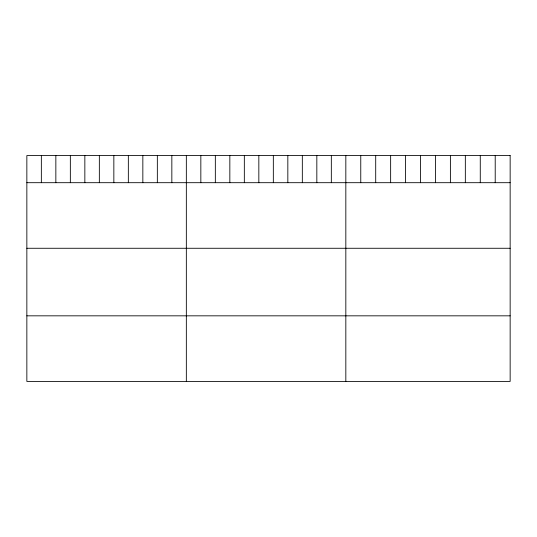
<?xml version="1.0" encoding="UTF-8"?>
<svg xmlns="http://www.w3.org/2000/svg" width="537" height="537" viewBox="0 0 537 537"><rect width="100%" height="100%" fill="white"/><g stroke="black" fill="none" stroke-linecap="round" stroke-linejoin="round"><path stroke-width="0.81" d="M26.85 182.694L510.15 182.694M26.85 248.269L510.15 248.269M26.85 315.83L510.15 315.83M495.215 155.589L495.215 182.694M480.273 155.589L480.273 182.694M465.337 155.589L465.337 182.694M450.395 155.589L450.395 182.694M435.46 155.589L435.46 182.694M420.518 155.589L420.518 182.694M405.583 155.589L405.583 182.694M390.641 155.589L390.641 182.694M375.705 155.589L375.705 182.694M360.763 155.589L360.763 182.694M345.828 155.589L345.828 381.411M331.329 155.589L331.329 182.694M316.83 155.589L316.83 182.694M302.331 155.589L302.331 182.694M287.832 155.589L287.832 182.694M273.333 155.589L273.333 182.694M258.834 155.589L258.834 182.694M244.335 155.589L244.335 182.694M229.836 155.589L229.836 182.694M215.337 155.589L215.337 182.694M200.838 155.589L200.838 182.694M186.339 155.589L186.339 381.411M171.84 155.589L171.84 182.694M157.341 155.589L157.341 182.694M142.842 155.589L142.842 182.694M128.343 155.589L128.343 182.694M113.844 155.589L113.844 182.694M99.345 155.589L99.345 182.694M84.846 155.589L84.846 182.694M70.347 155.589L70.347 182.694M55.848 155.589L55.848 182.694M41.349 155.589L41.349 182.694M510.15 155.589L26.85 155.589L26.85 381.411L510.15 381.411L510.15 155.589"/></g></svg>
